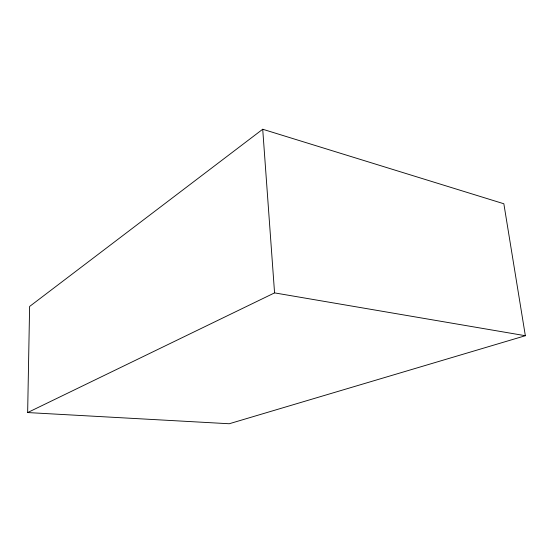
<?xml version="1.0" encoding="UTF-8"?>
<svg xmlns="http://www.w3.org/2000/svg" width="553" height="553" viewBox="0 0 553 553"><rect width="100%" height="100%" fill="white"/><g stroke="black" fill="none" stroke-linecap="round" stroke-linejoin="round"><path stroke-width="0.83" d="M27.65 412.559L29.613 306.459L262.716 129.25L503.845 203.76L525.35 335.719L229.232 423.75L27.65 412.559L274.565 292.883L525.35 335.719M262.716 129.25L274.565 292.883"/></g></svg>
